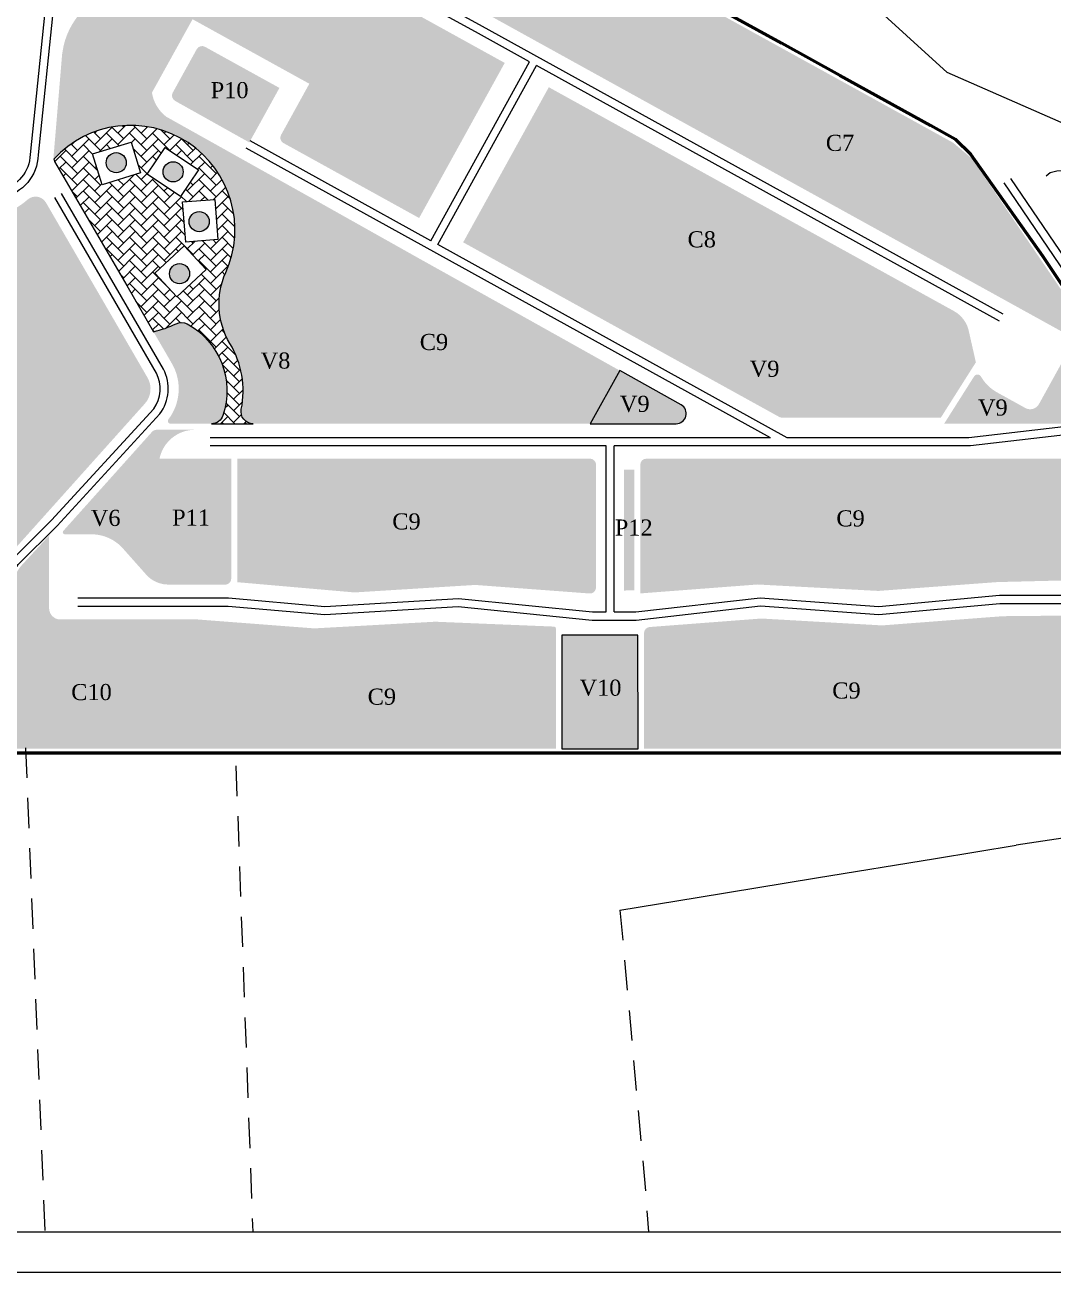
# Model space of a CAD drawing. Header units: millimetres. Extents: x 4297 to 8160, y 446 to 1634.
# Drawn here: x 7332.8 to 7588.2, y 445.6 to 755.3 of the extents above; entities that cross this region are included whole.
import ezdxf

# ---------------------------------------------------------------- set-up
doc = ezdxf.new("R2010")
doc.units = ezdxf.units.MM
doc.header["$LTSCALE"] = 0.1
for name, color, linetype, lineweight in [('1_CARTIGLIO', 7, 'Continuous', 9), ('4_ RETINO PARCHEGGIO', 4, 'Continuous', 9), ('4_AREA DI PROGETTO', 1, 'Continuous', 50), ('4_NEGOZI', 1, 'Continuous', 9), ('4_PIAZZA', 251, 'Continuous', 9), ('4_PISTACICL', 30, 'Continuous', 20), ('4_RETINO VERDE PUBBLICO', 3, 'Continuous', 9), ('4_STRADE ESISTENTI', 251, 'Continuous', 20), ('4L - Strade', 10, 'Continuous', 20), ('_mu 1.5', 242, 'Continuous', 9), ('_mu 2', 1, 'Continuous', 9), ('_mu 3', 18, 'Continuous', 9)]:
    doc.layers.add(name, color=color, linetype=linetype, lineweight=lineweight)
doc.layers.add('4L - Scritte', color=7, linetype='Continuous')
doc.layers.add('_mu 0.5', color=7, linetype='Continuous', lineweight=9, true_color=0xff5cff)
doc.styles.add('ROUND', font='times.ttf')

msp = doc.modelspace()

# ---------------------------------------------------------------- hatches: boundary and pattern name
at = {"layer": '4_ RETINO PARCHEGGIO', "ltscale": 5, "transparency": 33554687}
h = msp.add_hatch(color=256, dxfattribs=at)
h.dxf.hatch_style = 1
edge = h.paths.add_edge_path()
edge.add_line((7377.498650273753, 749.849805000761), (7396.005552136563, 739.6342999501453))
edge.add_line((7396.005552136563, 739.6342999501453), (7389.720300523528, 728.2517001075265))
edge.add_line((7389.720300523528, 728.2517001075265), (7389.672496429892, 728.1662618590849))
edge.add_line((7389.672496429892, 728.1662618590849), (7388.516061359325, 726.0994140360027))
edge.add_line((7388.516061359325, 726.0994140360027), (7370.072892330371, 736.4186679449197))
edge.add_arc((7370.80531532881, 737.7276968030272), 1.500000000000163, 151.0933689034884, 240.7722752313266, ccw=False)
edge.add_line((7369.492202445748, 738.4527723551853), (7371.124398558729, 741.4086818976538))
edge.add_line((7371.124398558729, 741.4086818976538), (7373.783253608758, 746.2238722733211))
edge.add_line((7373.783253608758, 746.2238722733211), (7375.460660242378, 749.2616581346484))
edge.add_arc((7376.773773125439, 748.5365825824888), 1.500000000000096, 61.102025606911184, 151.0933689034184, ccw=False)
h = msp.add_hatch(color=256, dxfattribs=at)
h.dxf.hatch_style = 1
edge = h.paths.add_edge_path()
edge.add_line((7384.019903958818, 647.5484676230882), (7359.519903958813, 647.5484676230329))
edge.add_line((7359.519903958813, 647.5484676230329), (7359.519903958865, 624.5484676230772))
edge.add_line((7359.519903958865, 624.5484676230772), (7366.019903958863, 624.5484676230915))
edge.add_line((7366.019903958863, 624.5484676230915), (7366.019903958881, 617.8553260372702))
edge.add_arc((7367.519903958881, 617.8553260372735), 1.5, 180.0000000001259, 261.0857830828269)
edge.add_line((7367.287470669872, 616.3734438671396), (7368.449637114913, 616.2828547178093))
edge.add_line((7368.449637114913, 616.2828547178093), (7382.519903958882, 616.2828547178101))
edge.add_arc((7382.519903958882, 617.7828547178098), 1.499999999999659, 270, 360.0000000000174)
edge.add_line((7384.019903958882, 617.7828547178102), (7384.019903958818, 647.5484676230882))
h = msp.add_hatch(color=256, dxfattribs=at)
h.dxf.hatch_style = 1
h.paths.add_polyline_path([(7481.655050364844, 644.817254064547), (7481.655050364913, 614.8158608210357), (7484.155050364842, 614.8399550446155), (7484.155050364845, 644.817254064547)])
at = {"layer": '4_NEGOZI', "transparency": 33554687}
h = msp.add_hatch(color=256, dxfattribs=at)
h.dxf.hatch_style = 1
edge = h.paths.add_edge_path()
edge.add_arc((7355.460715941119, 721.0604578890309), 2.500000000000057, 0, 360)
h = msp.add_hatch(color=256, dxfattribs=at)
h.dxf.hatch_style = 1
edge = h.paths.add_edge_path()
edge.add_arc((7369.579887289359, 718.7942389110133), 2.500000000000057, 0, 360)
h = msp.add_hatch(color=256, dxfattribs=at)
h.dxf.hatch_style = 1
edge = h.paths.add_edge_path()
edge.add_arc((7376.064216166871, 706.4279377288105), 2.500000000000057, 0, 360)
h = msp.add_hatch(color=256, dxfattribs=at)
h.dxf.hatch_style = 1
edge = h.paths.add_edge_path()
edge.add_arc((7371.189738036965, 693.5020754071404), 2.500000000000057, 0, 360)
at = {"layer": '4_PIAZZA', "ltscale": 5}
h = msp.add_hatch(dxfattribs=at)
h.set_pattern_fill('AR-HBONE', color=256, scale=0.02)
h.set_pattern_definition([(45, (2775.228076161548, 24.36612097440775), (2.842170943040401e-16, 2.873681958742129), [6.096, -2.032]), (135, (2776.664916161547, 25.80296097440775), (2.842170943040401e-16, 2.873681958742129), [6.096, -2.032])])
h.paths.add_polyline_path([(7339.926642318244, 721.9561387916862, 0.07631810092739816), (7340.148161021382, 721.3909929988188), (7346.487967410582, 710.468338852647), (7358.060835037857, 690.5298071669657), (7364.697203409572, 679.0962156562979, 0.05806032313045591), (7370.363123283947, 681.0795943558883, -0.2435588934161853), (7373.121292146421, 681.0103465763025, -0.3628688184035615), (7381.982906425633, 658.2774200947182, -0.3220664093781134), (7379.139467216841, 656.2338998205382), (7389.469305255045, 656.2338998205382, -0.4733454822251356), (7386.527679923276, 659.822831401869, 0.1865596376718457), (7383.697725152998, 676.1828511900375, -0.245570464210899), (7382.667672184899, 693.7545629472583, 0.8513921095231218)])
h.paths.add_polyline_path([(7351.956835627053, 715.5893084359691), (7349.581182193044, 723.2284360537982), (7359.13009171533, 726.1980028463097), (7361.50574514934, 718.5588752284809)], flags=16)
h.paths.add_polyline_path([(7363.132059157523, 718.2458691470214), (7367.623373938878, 724.8661479579769), (7375.898722452573, 719.2520044812833), (7371.407407671218, 712.631725670328)], flags=16)
h.paths.add_polyline_path([(7371.946027169304, 711.3215449633354), (7379.922258529537, 711.9377699936915), (7380.692539817483, 701.9674807934005), (7373.64356266285, 701.4228932601513), (7372.716308457249, 701.3512557630443)], flags=16)
h.paths.add_polyline_path([(7372.343738537539, 700.4277449607505), (7377.798621576927, 694.5758861939483), (7370.483798118425, 687.7572823947137), (7365.028915079037, 693.6091411615158)], flags=16)
at = {"layer": '4_RETINO VERDE PUBBLICO', "transparency": 33554687}
h = msp.add_hatch(color=256, dxfattribs=at)
h.dxf.hatch_style = 1
h.paths.add_polyline_path([(7404.886292608734, 711.7835082094992), (7386.380957973823, 722.1375447889684), (7367.875623335053, 732.4915813705966, -0.1914033368188524), (7364.323114350023, 738.4589723896191), (7342.393704751205, 750.1695211511075), (7342.017986685572, 748.0736222265358), (7339.884850318838, 722.5615438624096, 0.0762973070990635), (7339.926642318244, 721.9561387916858, -0.8513921095231247), (7382.667672184899, 693.7545629472585, 0.2455704642109054), (7383.697725152998, 676.1828511900374, -0.1865596376718404), (7386.527679923276, 659.8228314018693, 0.4733454822253498), (7389.469305255046, 656.2338998205382), (7440.679871583731, 656.2338998205151), (7389.74955064485, 684.730245139794)])
h.paths.add_polyline_path([(7373.121292146421, 681.0103465763024, 0.2435588934162195), (7370.363123283947, 681.0795943558882, -0.05806032313045541), (7364.697203409572, 679.0962156562979), (7369.292125118803, 671.1797687527837, -0.3029275124612386), (7368.427306621311, 657.3334581458063, 0.620509447274463), (7368.97217601498, 656.2338998205151), (7379.139467216841, 656.2338998205382, 0.3220664093781045), (7381.982906425633, 658.2774200947181, 0.3628688184035602)])
at = {"layer": '4_RETINO VERDE PUBBLICO', "ltscale": 5, "transparency": 33554687}
h = msp.add_hatch(color=256, dxfattribs=at)
h.dxf.hatch_style = 1
edge = h.paths.add_edge_path()
edge.add_line((7284.015682759549, 699.0578779050627), (7325.899399337264, 708.0614760724809))
edge.add_arc((7322.431669347452, 724.1929623250655), 16.49999999998696, 282.1320484406459, 311.7166998367514)
edge.add_arc((7335.407904311742, 709.6372992982195), 3.000000000001533, 30.132048440683093, 131.7166998367227, ccw=False)
edge.add_line((7338.00251660616, 711.1432830437021), (7363.238029765159, 667.6658066799955))
edge.add_arc((7358.481240558727, 664.904836479946), 5.499999999998773, -41.86795155935249, 30.13204844067201, ccw=False)
edge.add_line((7362.577007962226, 661.2340478213031), (7328.838806705548, 623.589868924079))
edge.add_arc((7328.094121723095, 624.2572850438327), 0.9999999999995197, 246.132048440505, 318.13204844060635, ccw=False)
edge.add_line((7327.689491588355, 623.3428046153598), (7278.472232249198, 645.1199642545647))
edge.add_arc((7278.876862383941, 646.0344446830411), 1.000000000004071, 174.1320484407229, 246.13204844044378, ccw=False)
edge.add_line((7277.882102225341, 646.1366808159501), (7283.231088054884, 698.1824482044811))
edge.add_arc((7284.225848213478, 698.0802120715732), 0.9999999999986016, 102.13204844067297, 174.1320484407493, ccw=False)
h = msp.add_hatch(color=256, dxfattribs=at)
h.dxf.hatch_style = 1
h.paths.add_polyline_path([(7599.609505391526, 675.7663277998223), (7585.191647840508, 696.9533933008971), (7578.864766210229, 685.4954014363045), (7593.671087702044, 677.3196369074394), (7584.728489225028, 661.124578016562, -0.4142135623731281), (7581.331508499637, 660.1445157984726), (7574.328239790072, 664.0115854101532, -0.1363710773486083), (7570.313346577642, 667.9484515722061, 0.5635088973469325), (7568.602912571347, 667.9832549822441), (7561.157360800684, 656.2338998204941), (7589.275340852698, 656.2338998204941, 0.6022594191255188)])
h = msp.add_hatch(color=256, dxfattribs=at)
h.dxf.hatch_style = 1
edge = h.paths.add_edge_path()
edge.add_line((7553.63151359212, 657.7338998204941), (7521.047011611995, 657.7338998204941))
edge.add_arc((7521.047011611995, 659.7338998204943), 2.000000000000227, 241.09336890207538, 270, ccw=False)
edge.add_line((7520.080244209074, 657.9830826431023), (7494.181352256383, 672.2839501665296))
edge.add_line((7494.181352256408, 672.2839501665737), (7501.915491479751, 686.2904875856699))
edge.add_line((7501.915491479751, 686.2904875856699), (7553.631513592053, 657.7338998205382))
h = msp.add_hatch(color=256, dxfattribs=at)
h.dxf.hatch_style = 1
h.paths.add_polyline_path([(7495.800342070271, 660.9156145840269), (7480.573107997814, 669.4355004278073), (7473.186597119077, 656.2338998205151), (7494.579637072872, 656.2338998205151, 0.7726946135063946)])
h = msp.add_hatch(color=256, dxfattribs=at)
h.dxf.hatch_style = 1
h.paths.add_polyline_path([(7359.519903958813, 647.5484676230518), (7366.204727063824, 647.5484676230664, -0.3559284842950549), (7375.019903958813, 654.7338998205151), (7365.478331763252, 654.7338998205151, 0.2131588370414564), (7364.361304289569, 654.235024000145), (7342.297266138525, 629.6165627776849, 0.6485887411721453), (7342.669608629752, 628.7828547178082), (7349.289637114912, 628.7828547178079, -0.2282099470447014), (7357.498033114826, 624.8305440131713), (7362.540602669765, 619.164054881699, 0.1901850656983885), (7367.287470669872, 616.3734438671396, -0.3693447778943965), (7366.019903958881, 617.8553260372702), (7366.019903958865, 624.5484676230915), (7359.519903958865, 624.5484676230773)])
h = msp.add_hatch(color=256, dxfattribs=at)
h.dxf.hatch_style = 1
h.paths.add_polyline_path([(7338.789637114914, 628.2828547178079, -0.184743146720652), (7338.917294623686, 628.6165627776846), (7332.002153498633, 621.1261838253415, 0.1078440644439282), (7330.003827216122, 617.602411390123), (7326.909206512678, 607.6343029275105), (7341.444933815531, 607.6345544662448, -0.392881407225903), (7338.789637114914, 610.2828547178102)])
h = msp.add_hatch(color=256, dxfattribs=at)
h.dxf.hatch_style = 1
h.paths.add_polyline_path([(7485.087192941503, 603.759371459863), (7466.155050364948, 603.759371459863), (7466.155050365001, 575.537764996685), (7466.272127413708, 575.537764996685), (7485.097136660685, 575.537764996685)])
at = {"layer": '_mu 0.5', "ltscale": 5, "transparency": 33554687}
h = msp.add_hatch(color=256, dxfattribs=at)
h.dxf.hatch_style = 1
edge = h.paths.add_edge_path()
edge.add_line((7574.790196770813, 647.5484676231414), (7613.20029486563, 647.5484676231391))
edge.add_arc((7615.199368992362, 637.4995451798941), 10.24583523362166, 35.60730459733759, 101.25120209309449, ccw=False)
edge.add_line((7623.52950496181, 643.4649432692967), (7632.786858786068, 629.8638043302828))
edge.add_line((7632.786858786068, 629.8638043302828), (7612.042433426318, 629.8638043289926))
edge.add_arc((7612.042433426319, 619.3638043289914), 10.50000000000125, 90.00000000000496, 141.6686708644056)
edge.add_line((7603.805841144389, 625.8759888765351), (7598.821814620446, 620.2791060598289))
edge.add_arc((7592.879058703356, 624.8785188814687), 7.514715310241106, 270.0257305010351, 322.2618187034294, ccw=False)
edge.add_line((7592.882433426333, 617.3638043289911), (7588.8541721601, 617.2647367447031))
edge.add_line((7588.8541721601, 617.2647367447031), (7583.841798689328, 617.1414667533896))
edge.add_line((7583.841798689328, 617.1414667533896), (7575.35613814105, 616.9327777344694))
edge.add_line((7575.35613814105, 616.9327777344694), (7574.790196770811, 616.9327777344694))
edge.add_line((7574.790196770811, 616.9327777344694), (7574.790196770811, 647.5484676231414))
h.paths.add_polyline_path([(7575.732283066797, 608.436756861233), (7629.000848353814, 608.9528510825163), (7630.483017358462, 592.7267263080249), (7630.40401735746, 589.0237263001464), (7629.928017357443, 585.894726308916), (7628.03179514351, 580.8111265929915), (7625.324151766005, 575.537764996685), (7575.732283066799, 575.537764996685)])
h.paths.add_polyline_path([(7326.909206512677, 607.6343029275105), (7375.522167490613, 607.6351441680223), (7375.519903958036, 575.5377649979765), (7316.946049682358, 575.5418956725294)])
at = {"layer": '_mu 1.5', "ltscale": 5, "transparency": 33554687}
h = msp.add_hatch(color=256, dxfattribs=at)
h.dxf.hatch_style = 1
h.paths.add_polyline_path([(7404.886292612592, 711.7835082073403), (7389.74955064485, 684.7302451397934), (7440.679871583731, 656.2338998205151), (7473.186597119077, 656.2338998205151), (7480.573107997814, 669.4355004278074), (7457.561985362284, 682.3105988901448), (7431.042728259265, 697.0919011220725)])
h = msp.add_hatch(color=256, dxfattribs=at)
h.dxf.hatch_style = 1
edge = h.paths.add_edge_path()
edge.add_arc((7488.097136660686, 604.2523477361082), 1.500000000000211, 94.34891932643396, 179.999999999987)
edge.add_line((7486.597136660686, 604.2523477361085), (7486.597136660685, 575.5377649966846))
edge.add_line((7486.597136660685, 575.5377649966846), (7575.732283066799, 575.5377649966846))
edge.add_line((7575.732283066799, 575.5377649966846), (7575.732283066797, 608.436756861233))
edge.add_line((7575.732283066797, 608.436756861233), (7545.719704290987, 606.1496324833071))
edge.add_line((7545.719704290987, 606.1496324833071), (7515.735135237336, 607.8585229837669))
edge.add_line((7515.735135237336, 607.8585229837669), (7487.983391511638, 605.7480288655835))
edge = h.paths.add_edge_path()
edge.add_arc((7487.155050364841, 646.0484676231416), 1.499999999999091, 90.00000381967823, 180.0000000000217, ccw=False)
edge.add_line((7487.155050264842, 647.5484676231414), (7574.790196770811, 647.5484676231414))
edge.add_line((7574.790196770811, 647.5484676231414), (7574.790196770811, 616.9405175438948))
edge.add_line((7574.790196770811, 616.9405175438948), (7544.810897310735, 614.7152164702431))
edge.add_line((7544.810897310735, 614.7152164702431), (7514.793048941349, 616.3113295918689))
edge.add_line((7514.793048941349, 616.3113295918689), (7485.655050364842, 614.0956766704854))
edge.add_line((7485.655050364842, 614.0956766704854), (7485.655050364842, 646.0484676231414))
edge = h.paths.add_edge_path()
edge.add_line((7385.519903958818, 647.5484676231414), (7473.155050364856, 647.5484676231414))
edge.add_arc((7473.155050364859, 646.0484676231424), 1.499999999998977, 8.247980076703243e-11, 90.00000000010431, ccw=False)
edge.add_line((7474.655050364857, 646.0484676231446), (7474.655050364912, 615.575215168568))
edge.add_arc((7473.155050364913, 615.575215168564), 1.499999999999091, -94.27514318319402, 1.5199930203380063e-10, ccw=False)
edge.add_line((7473.043231203405, 614.0793888166382), (7445.362098132482, 616.1486671694179))
edge.add_line((7445.362098132482, 616.1486671694179), (7444.655050364911, 616.2015218931052))
edge.add_line((7444.655050364911, 616.2015218931052), (7414.655050364919, 614.3380121467586))
edge.add_line((7414.655050364919, 614.3380121467586), (7385.519903958886, 616.8825139417137))
edge.add_line((7385.519903958886, 616.8825139417137), (7385.519903958818, 647.5484676231414))
edge = h.paths.add_edge_path()
edge.add_line((7375.522167490615, 607.6351441680223), (7404.657902535539, 605.4082007549097))
edge.add_line((7404.657902535539, 605.4082007549097), (7434.704153902848, 607.0694104080147))
edge.add_line((7434.704153902848, 607.0694104080147), (7464.222049272948, 605.8548284003969))
edge.add_arc((7464.19359927431, 605.3556384590152), 0.4999999999991324, -9.117684385273606e-11, 86.73810856266613, ccw=False)
edge.add_line((7464.693599274309, 605.3556384590144), (7464.693599274309, 575.537764997977))
edge.add_line((7464.693599274309, 575.537764997977), (7375.519922253639, 575.5377649966863))
edge.add_line((7375.519922253639, 575.5377649966863), (7375.522167490615, 607.6351441680223))
at = {"layer": '_mu 2'}
h = msp.add_hatch(color=256, dxfattribs=at)
h.dxf.hatch_style = 1
h.paths.add_polyline_path([(7494.181352256358, 672.2839501665507), (7501.915491479723, 686.2904875856854), (7532.554792080465, 669.3720580365728), (7553.631513592095, 657.7338998205151), (7560.332087504826, 657.7338998205151), (7569.045501159008, 671.4839877720399), (7567.371092235345, 678.8783942303661, 0.2293459462797135), (7563.597707498886, 684.2158244888561), (7515.450235120609, 710.8019280691711), (7462.933005546373, 739.8083217922278), (7441.656836934603, 701.2869722541665)])
edge = h.paths.add_edge_path()
edge.add_arc((7349.560189341073, 798.4050717378526), 3.499999999999299, 61.09336890205721, 176.4978295340423)
edge.add_line((7346.066725643299, 798.6188739649916), (7345.432348500227, 788.2533434012483))
edge.add_arc((7356.411805836088, 787.5813935445223), 10.99999999999785, 176.4978295340241, 228.8562912831443)
edge.add_arc((7340.949982749104, 769.8844438970059), 12.50000000000089, -2.942870255343678, 48.85629128314201, ccw=False)
edge.add_arc((7354.171461186322, 768.9892827124443), 0.7802599644827525, 161.0480699552215, 225.0843091127163)
edge.add_line((7353.620546522142, 768.436744347291), (7352.521431716865, 765.1566993198833))
edge.add_arc((7340.949982749108, 769.884443897004), 12.4999999999956, 301.5531510079413, 337.77655798649585, ccw=False)
edge.add_arc((7360.783635659488, 745.7912530276674), 18.90393584871015, 134.6812766475681, 166.6083480288327)
edge.add_line((7342.393704751205, 750.1695211511075), (7364.323114350023, 738.4589723896191))
edge.add_line((7364.323114350023, 738.4589723896191), (7374.421962582431, 756.6899498555387))
edge.add_line((7374.421962582431, 756.6899498555387), (7403.432025251432, 740.671153999965))
edge.add_line((7403.432025251432, 740.671153999965), (7396.422961580258, 727.9777294638742))
edge.add_arc((7397.736074463301, 727.2526539116836), 1.49999999999912, 151.0933689020485, 241.0933689021147)
edge.add_line((7397.010998911112, 725.93954102864), (7413.206057801985, 716.9969425516252))
edge.add_line((7413.206057801985, 716.9969425516252), (7430.714229575905, 707.3292685224202))
edge.add_line((7430.714229575905, 707.3292685224202), (7451.983112440154, 745.8472464250372))
edge.add_line((7451.983112440154, 745.8472464250372), (7434.474940666238, 755.5149204542455))
edge.add_line((7434.474940666238, 755.5149204542455), (7416.966768892322, 765.1825944834536))
edge.add_line((7416.966768892322, 765.1825944834536), (7377.573382404548, 786.9348610472015))
edge.add_line((7377.573382404548, 786.9348610472015), (7351.252032296185, 801.4690017982867))
at = {"layer": '_mu 2', "ltscale": 5, "transparency": 33554687}
h = msp.add_hatch(color=256, dxfattribs=at)
h.dxf.hatch_style = 1
edge = h.paths.add_edge_path()
edge.add_line((7459.501032220987, 776.5368700544848), (7475.780360509484, 767.5477396449885))
edge.add_line((7475.780360509484, 767.5477396449885), (7493.204262885781, 757.926597548265))
edge.add_line((7493.204262885781, 757.926597548265), (7482.569821453654, 738.6676085969546))
edge.add_line((7482.569821453654, 738.6676085969546), (7465.145919077358, 748.288750693679))
edge.add_line((7465.145919077358, 748.288750693679), (7447.111302728325, 758.2471172413473))
edge.add_line((7447.111302728325, 758.2471172413473), (7457.462843785754, 775.948832723631))
edge.add_arc((7458.775956668797, 775.2237571714396), 1.500000000000301, 61.09336890207487, 151.0933689020387, ccw=False)
at = {"layer": '_mu 3', "ltscale": 5, "transparency": 33554687}
h = msp.add_hatch(color=256, dxfattribs=at)
h.dxf.hatch_style = 1
h.paths.add_polyline_path([(7496.104565094889, 763.179049081069), (7482.569821453654, 738.6676085969548), (7530.71729383193, 712.0815050166407), (7578.864766210206, 685.4954014363284), (7585.191647839493, 696.9533933023716), (7568.107714930613, 722.0582609483586), (7563.407736469675, 726.0155387843043), (7557.383166303039, 729.3421899783407), (7544.252037472816, 736.5929455001249), (7531.116450245115, 743.835626853051), (7522.359392092743, 748.6640810886496), (7513.602333938674, 753.4925353251845)])
edge = h.paths.add_edge_path()
edge.add_arc((7349.301634970509, 842.8333756920223), 0.9999999999999405, 62.26275050135933, 180.046896473178)
edge.add_line((7348.301635305479, 842.8325571942491), (7348.306352460981, 837.0693723979605))
edge.add_line((7348.306352460981, 837.0693723979605), (7347.631564799375, 827.1244835068949))
edge.add_line((7347.631564799375, 827.1244835068949), (7347.158455297725, 818.4776197941139))
edge.add_line((7347.158455297725, 818.4776197941139), (7346.944477695588, 814.5248081525837))
edge.add_arc((7348.442284726802, 814.4437273457855), 1.499999999994641, 176.9014311523429, 241.0933689022081)
edge.add_line((7347.717209174617, 813.130614462745), (7356.517888085285, 808.2710496810703))
edge.add_line((7356.517888085285, 808.2710496810703), (7365.271972235148, 803.4372136256588))
edge.add_line((7365.271972235148, 803.4372136256588), (7374.026056385022, 798.6033775702399))
edge.add_line((7374.026056385022, 798.6033775702399), (7382.780140532762, 793.769541516001))
edge.add_line((7382.780140532762, 793.769541516001), (7391.527328229279, 788.9395135488223))
edge.add_line((7391.527328229279, 788.9395135488223), (7395.904371172758, 786.5225950415212))
edge.add_line((7395.904371172758, 786.5225950415212), (7400.281414116238, 784.1056765342196))
edge.add_line((7400.281414116238, 784.1056765342196), (7409.03550000326, 779.2718395195831))
edge.add_line((7409.03550000326, 779.2718395195831), (7417.789585889254, 774.4380025055127))
edge.add_line((7417.789585889254, 774.4380025055127), (7426.543671777177, 769.6041654903772))
edge.add_line((7426.543671777177, 769.6041654903772), (7444.051843551034, 759.9364914612062))
edge.add_line((7444.051843551034, 759.9364914612062), (7457.585008513621, 784.4450729588185))
edge.add_line((7457.585008513621, 784.4450729588185), (7431.18023416265, 799.0290096656346))
edge.add_line((7431.18023416265, 799.0290096656346), (7422.570243644084, 803.7832800031022))
edge.add_line((7422.570243644084, 803.7832800031022), (7409.439114813646, 811.0340355250049))
edge.add_line((7409.439114813646, 811.0340355250049), (7396.306335414453, 818.2857024590719))
edge.add_line((7396.306335414453, 818.2857024590719), (7387.552251266391, 823.1195385134907))
edge.add_line((7387.552251266391, 823.1195385134907), (7378.798167116841, 827.953374568728))
edge.add_line((7378.798167116841, 827.953374568728), (7370.044082967289, 832.7872106239671))
edge.add_line((7370.044082967289, 832.7872106239671), (7355.802971970704, 840.6508768426088))
edge.add_line((7355.802971970704, 840.6508768426088), (7349.767052535724, 843.7184669246017))

# ---------------------------------------------------------------- linework, layer by layer
at = {"layer": '1_CARTIGLIO'}
for p, q in [((7561.94707508917, 743.4321585061298, 218.0638), (7541.713075089466, 761.9321585061298, 218.0638)), ((7591.595075089452, 730.4471585067258, 218.1884000000001), (7561.94707508917, 743.4321585061298, 218.0638)), ((7332.908075089757, 575.77915850608), (7333.205075089542, 568.2871585064613)), ((7385.533075089758, 563.7761585055896), (7385.25907508978, 571.272158505863)), ((7333.408075089757, 563.2911585061829), (7333.705075089541, 555.79515850591)), ((7385.986075089501, 551.2831585058047), (7385.71307508969, 558.7791585060813)), ((7559.033075089754, 548.2601585057605), (7579.088075089694, 551.5411585061852)), ((7333.900075089607, 550.7991585065638), (7334.205075089541, 543.3071585060134)), ((7529.423075089655, 543.42015850591), (7559.033075089754, 548.2601585057605)), ((7386.439075089716, 538.7911585061856), (7386.166075089439, 546.2871585064586)), ((7499.814075089713, 538.580158506059), (7529.423075089655, 543.42015850591)), ((7334.400075089612, 538.3111585057377), (7334.697075089396, 530.8151585054616)), ((7480.611075089503, 535.4401585054629), (7499.814075089713, 538.580158506059)), ((7386.892075089459, 526.2991585065633), (7386.619075089648, 533.79515850591)), ((7480.611075089503, 535.4401585054629), (7481.291075089435, 527.9711585058858)), ((7334.900075089611, 525.8191585061181), (7335.197075089396, 518.3261585063347)), ((7387.345075089674, 513.8071585060115), (7387.072075089397, 521.3031585062877)), ((7481.744075089649, 522.9901585062062), (7482.416075089437, 515.5221585058653)), ((7335.39207508946, 513.3301585060563), (7335.689075089716, 505.8341585057829)), ((7387.791075089441, 501.3151585054629), (7387.525075089612, 508.8111585057359)), ((7482.869075089651, 510.5411585061856), (7483.548075089654, 503.0721585066085)), ((7335.892075089459, 500.8381585055076), (7336.189075089716, 493.3461585058863)), ((7388.244075089649, 488.8261585063328), (7387.978075089821, 496.3191585061168)), ((7484.002075089566, 498.0921585061619), (7484.681075089567, 490.6231585056557)), ((7336.392075089459, 488.3501585056106), (7336.689075089716, 480.8541585062667)), ((7388.697075089398, 476.3341585057815), (7388.431075089569, 483.8261585063319)), ((7485.134075089782, 485.6431585061382), (7485.806075089569, 478.1741585065643)), ((7336.884075089781, 475.858158505991), (7337.181075089571, 468.365158506208)), ((7389.150075089608, 463.8421585061619), (7388.877075089564, 471.3341585057833)), ((7486.259075089778, 473.1971585066103), (7486.939075089716, 465.7251585056115)), ((7337.38407508978, 463.3691585059323), (7337.68107508957, 455.8731585056562)), ((7389.449944627981, 455.5547956515506), (7389.330075089545, 458.8461585058863)), ((7487.322075089396, 460.7401585062062), (7487.662962118538, 455.5547956515506))]:
    msp.add_line(p, q, dxfattribs=at)
for points in [[(6477.835137272792, 1633.554795651551), (6477.835137272792, 445.5547956515506), (8159.835137272796, 445.5547956515506), (8159.835137272796, 1633.554795651551)], [(6487.835137272792, 1623.554795651551), (6487.835137272792, 455.5547956515506), (8149.835137272796, 455.5547956515506), (8149.835137272796, 1623.554795651551)]]:
    msp.add_lwpolyline(points, close=True, dxfattribs=at)
for points in [[(7725.798075089423, 669.8421585062474), (7723.127075089323, 671.7871585065436), (7714.892075089218, 676.236158506566), (7697.642075089206, 683.6111585065678), (7651.923075089402, 699.2721585059426), (7599.220075089428, 717.8221585066863), (7595.197075089149, 718.8221585066854), (7593.634075089548, 719.0451585059859), (7591.814075089459, 719.053158506375), (7589.166075089187, 718.9901585062839), (7587.502075089318, 718.5761585064197), (7586.478075089584, 717.6861585058132)], [(7725.79807508965, 669.8421585061224), (7723.12707508955, 671.7871585064299), (7714.892075089446, 676.2361585064523), (7697.642075089433, 683.6111585064427), (7651.923075089629, 699.2721585058289), (7599.220075089655, 717.8221585065726), (7595.197075089376, 718.8221585065717), (7593.634075089775, 719.0451585058722), (7591.814075089686, 719.0531585062499), (7589.166075089414, 718.9901585061702), (7587.502075089546, 718.5761585062946), (7586.990075089679, 718.1311585059971)], [(7630.977879223547, 559.36256367212), (7630.978075089822, 559.3611585064818), (7611.673075089654, 556.4511585063342), (7598.923075089484, 554.529158506054), (7579.088075089694, 551.5411585061852)]]:
    msp.add_lwpolyline(points, dxfattribs=at)
at = {"layer": '4_AREA DI PROGETTO', "ltscale": 5}
for points in [[(7631.476869208837, 593.0232885041531), (7631.017575088165, 599.457158507736), (7629.97903040388, 609.160600635895), (7627.673075089657, 617.3691585059314), (7618.423075089653, 637.7091585057824), (7613.20029486563, 647.5484676231391), (7610.283075089758, 653.1541585060804), (7600.247775818438, 676.0249540330085), (7585.675031540849, 697.8288018911254), (7567.830409868749, 723.0758733023015), (7563.961291084203, 726.8483516616869), (7557.737657435174, 730.2772493546571), (7535.246912154987, 742.6927721198529), (7520.71496182557, 750.7297955268546), (7496.555952351892, 764.071377240612), (7459.383083776424, 784.5982649811978), (7458.035053562036, 785.338078812325), (7431.776685929353, 799.8376187641385), (7427.577777640736, 802.267719183773), (7350.176416273329, 844.6308381924187), (7337.495153722874, 851.6359435045601)], [(7096.324491725513, 821.7601327450179), (7047.772947003396, 539.1601914981194), (7114.28307508826, 531.8771585076611), (7144.072075087902, 528.3421585075139), (7163.798075088161, 526.1971585079586), (7193.619075088153, 522.9631585068582), (7223.447075087901, 519.7251585069616), (7240.431075088073, 517.7641585077658), (7266.677575088081, 514.6761585073116), (7278.713075088196, 513.2601585071093), (7292.088075088199, 511.3031585076392), (7303.080797761381, 510.9738259168254), (7303.798575088126, 523.3166585075246), (7304.252075088069, 528.3931585074902), (7307.89257508805, 543.4026585071856), (7309.213075088198, 547.5331585071567), (7314.627075088069, 564.5061585073854), (7319.00308854238, 574.5377649979753), (7625.324151766005, 574.537764996685), (7628.813031780464, 580.1929556697235), (7630.912459192999, 585.7190155454175), (7631.404017357704, 589.0237263086372), (7631.462575088114, 591.0606585074711), (7631.476869208837, 593.0232885041531)]]:
    msp.add_lwpolyline(points, dxfattribs=at)
at = {"layer": '4_NEGOZI'}
for points in [[(7361.505745149339, 718.5588752284807), (7351.956835627053, 715.5893084359691), (7349.581182193044, 723.2284360537982), (7359.13009171533, 726.1980028463097), (7361.50574514934, 718.5588752284808)], [(7371.407407671218, 712.631725670328), (7363.132059157523, 718.2458691470214), (7367.623373938878, 724.8661479579769), (7375.898722452573, 719.2520044812833), (7371.407407671218, 712.631725670328)], [(7372.716308457249, 701.3512557630444), (7371.946027169304, 711.3215449633354), (7379.922258529537, 711.9377699936915), (7380.692539817483, 701.9674807934005), (7373.64356266285, 701.4228932601513), (7372.716308457249, 701.3512557630443)]]:
    msp.add_lwpolyline(points, dxfattribs=at)
for points in [[(7351.956835627053, 715.5893084359691), (7349.581182193044, 723.2284360537982), (7359.13009171533, 726.1980028463097), (7361.50574514934, 718.5588752284809), (7351.956835627053, 715.5893084359691)], [(7363.132059157523, 718.2458691470214), (7367.623373938878, 724.8661479579769), (7375.898722452573, 719.2520044812833), (7371.407407671218, 712.631725670328), (7363.132059157523, 718.2458691470214)], [(7371.946027169304, 711.3215449633354), (7379.922258529537, 711.9377699936915), (7380.692539817483, 701.9674807934005), (7373.64356266285, 701.4228932601513), (7372.716308457249, 701.3512557630443), (7371.946027169304, 711.3215449633354)], [(7370.483798118425, 687.7572823947137), (7377.798621576927, 694.5758861939483), (7372.343738537539, 700.4277449607505), (7365.028915079037, 693.6091411615158)], [(7372.343738537539, 700.4277449607505), (7377.798621576927, 694.5758861939483), (7370.483798118425, 687.7572823947137), (7365.028915079037, 693.6091411615158), (7372.343738537539, 700.4277449607505)]]:
    msp.add_lwpolyline(points, close=True, dxfattribs=at)
for centre in [(7355.460715941119, 721.0604578890309), (7369.579887289359, 718.7942389110133), (7376.064216166871, 706.4279377288105), (7371.189738036965, 693.5020754071404)]:
    msp.add_circle(centre, 2.500000000000057, dxfattribs=at)
at = {"layer": '4_PIAZZA', "ltscale": 5}
msp.add_lwpolyline([(7339.926642318244, 721.9561387916862, 0.07631810092739816), (7340.148161021382, 721.3909929988188), (7346.487967410582, 710.468338852647), (7358.060835037857, 690.5298071669657), (7364.697203409572, 679.0962156562979, 0.05806032313045591), (7370.363123283947, 681.0795943558883, -0.2435588934161853), (7373.121292146421, 681.0103465763025, -0.3628688184035615), (7381.982906425633, 658.2774200947182, -0.3220664093781134), (7379.139467216841, 656.2338998205382), (7389.469305255045, 656.2338998205382, -0.4733454822251356), (7386.527679923276, 659.822831401869, 0.1865596376718457), (7383.697725152998, 676.1828511900375, -0.245570464210899), (7382.667672184899, 693.7545629472583, 0.8513921095231218), (7339.926642318244, 721.9561387916862, 0.07631810092739816)], format="xyb", close=True, dxfattribs=at)
at = {"layer": '4_PISTACICL'}
for points in [[(7054.633407884273, 543.6215389771653), (7236.331917245023, 523.9553096573726), (7281.524493753908, 519.0638684655717), (7290.829540375636, 518.0867379884701, 0.2764612249446981), (7301.675012473303, 530.7295528296283), (7306.185394696144, 545.6884117270438), (7317.524464384422, 582.2127833219423), (7325.83392247388, 608.9784478213344), (7329.298243507629, 617.9016803454792, -0.1129694760891347), (7331.126015973706, 621.2455411718779), (7340.778183082238, 630.9189658949875), (7366.312126679237, 658.6818299232901, 0.2827379449538814), (7367.209456337674, 669.7878002261833), (7341.894435047788, 713.4022586619233)], [(7054.848621950004, 545.6099259882653), (7236.547131310754, 525.9436966684726), (7281.736537888734, 521.0525985757336), (7290.786767993684, 520.1022265873031, 0.2727297887671009), (7299.666228973032, 530.9953829555541), (7304.272902632895, 546.2735961667041), (7315.61439414951, 582.805768732982), (7323.944409194103, 609.6376494113744), (7327.401201039654, 618.5414886124528, -0.1120583304323632), (7329.670701061747, 622.6185645774045), (7339.333665661934, 632.3028105722086), (7364.760278009708, 659.9489741438462, 0.2777829808975134), (7365.45043131209, 668.8342626818774), (7340.164693518175, 712.398269498269)]]:
    msp.add_lwpolyline(points, format="xyb", dxfattribs=at)
at = {"layer": '4_RETINO VERDE PUBBLICO'}
msp.add_lwpolyline([(7495.800342070271, 660.9156145840269), (7480.573107997814, 669.4355004278073), (7473.186597119077, 656.2338998205151), (7494.579637072872, 656.2338998205151, 0.7726946135063946), (7495.800342070271, 660.9156145840269)], format="xyb", close=True, dxfattribs=at)
msp.add_lwpolyline([(7485.087192941503, 603.759371459863), (7466.155050364948, 603.759371459863), (7466.155050365001, 575.537764996685), (7466.272127413708, 575.537764996685), (7485.097136660685, 575.537764996685), (7485.087192941503, 603.759371459863)], close=True, dxfattribs=at)
at = {"layer": '4_STRADE ESISTENTI'}
for points in [[(7575.978947783293, 716.0546877006548), (7606.988704703675, 670.485798653189)], [(7577.632414109505, 717.1798761773473), (7608.895254244134, 671.2390809282489)]]:
    msp.add_lwpolyline(points, dxfattribs=at)
at = {"layer": '4L - Strade'}
for p, q in [((7433.588847801563, 701.6775187484367), (7388.718137256985, 726.4605757992571)), ((7517.995263026662, 652.7732593679164), (7387.751180949947, 724.7098629443665)), ((7522.131954592647, 652.773259367916), (7435.339560656454, 700.7105624413987)), ((7477.15505036488, 609.4837317429979), (7477.15505036488, 650.7732593679161)), ((7479.15505036488, 609.4837317429979), (7479.15505036488, 650.7732593679161))]:
    msp.add_line(p, q, dxfattribs=at)
for points in [[(7575.864419551601, 683.4423766826102), (7517.987999518967, 715.3978231787698), (7445.696939162495, 755.312059582288), (7342.558333761843, 811.5652597804846)], [(7458.152225761291, 746.1504915607861), (7444.734756992733, 753.5587107475601), (7342.466938997472, 809.3369716341842)], [(7433.588847801563, 701.6775187484368), (7458.152295813922, 746.1506183938604)], [(7435.339560656454, 700.7105624413988), (7459.903078721443, 745.1837889198965)], [(7574.897716920858, 681.6915237408368), (7517.021296888224, 713.6469702369965), (7459.903078721443, 745.1837889198965)], [(7603.690334264876, 656.9974783097955), (7567.332578251464, 652.7732593679161), (7522.131954592647, 652.7732593679161)], [(7603.457722231662, 654.876696536692), (7567.687995079944, 650.7732593679161), (7479.15505036488, 650.7732593679161)], [(7517.995263026662, 652.7732593679161), (7378.773868430056, 652.7732593679161)], [(7477.15505036488, 650.7732593679161), (7378.773868430056, 650.7732593679161)], [(7479.15505036488, 609.4837317429979), (7484.551483197822, 609.4837317429979), (7515.44991965896, 612.9978675295454), (7544.92795703008, 610.86258413699), (7574.875990997135, 613.6220019229881), (7620.420713584251, 613.6220019229881)], [(7345.930130353448, 612.9589382496348), (7383.383814855353, 612.9589382496347), (7407.324778442437, 610.8585338615258), (7440.462842876603, 612.8409582577513), (7473.8180466264, 609.4837317429979), (7477.15505036488, 609.4837317429979)], [(7345.930130353448, 610.9589382496347), (7383.296250370018, 610.9589382496347), (7407.296947293732, 608.8532932970884), (7440.422154460593, 610.8349485306965), (7473.717649498598, 607.4837317429979), (7484.664849611107, 607.4837317429979), (7515.491028711366, 610.9896495675127), (7544.947593497779, 608.8559215720464), (7574.967936457787, 611.6220019229881), (7620.420713584251, 611.6220019229881)]]:
    msp.add_lwpolyline(points, dxfattribs=at)
for points in [[(7339.920891576096, 760.741990452631), (7336.074281005914, 722.9859935506487, -0.3439578452618753), (7327.207252163991, 712.3885230389875), (7286.513795084966, 703.021567229465, 0.3362947159709961), (7280.344084266764, 697.8710183286694), (7275.338313781311, 652.969486908346), (7272.562963348098, 628.0747209494565), (7268.373832649664, 608.7837401993909), (7254.605729375878, 569.3319536195588, -0.3128060796375571), (7246.961908759105, 564.4113574339625), (7181.415261264332, 570.8728517824876, 0.1363844706507145), (7172.865581370131, 569.1346451595015), (7166.984827109746, 565.7435186402772, -0.1199294433176218), (7155.001543293835, 565.6892973274461), (7099.728960507437, 571.6095970642576), (7077.331800768315, 573.964868623734), (7058.754886632771, 575.9184054996481)], [(7337.931191159375, 760.9447026912808), (7334.077415076325, 723.1183734599244, -0.3463251921227409), (7326.773684623525, 714.3410235479472), (7286.228925286818, 705.0082954811934, 0.3340879527298377), (7278.368348844487, 698.1998095103868), (7273.461802745594, 654.1883162817381)]]:
    msp.add_lwpolyline(points, format="xyb", dxfattribs=at)

# ---------------------------------------------------------------- texts
at = {"layer": '4L - Scritte', "char_height": 4, "attachment_point": 1, "style": 'ROUND'}
for s, insert in [('P10', (7378.926213877682, 741.0852002751012)), ('C7', (7531.764919764738, 727.9852269488133)), ('C8', (7497.408549784014, 704.0386170222121)), ('C9', (7430.867892656779, 678.539986283527)), ('V8', (7391.335198218305, 673.9231580136648)), ('V9', (7512.848649606662, 671.8956148463276)), ('V9', (7480.594238108079, 663.1823248768233)), ('V9', (7569.558228017391, 662.2581880618745)), ('P11', (7369.336108170383, 634.9299049740064)), ('V6', (7349.139581279342, 634.8517937770989)), ('C9', (7424.044632853335, 633.9786549588678)), ('P12', (7479.332595219343, 632.4554088587865)), ('C9', (7534.379540140212, 634.7350754544502)), ('C10', (7344.271136419008, 591.5950320191403)), ('V10', (7470.576465062199, 592.6801853143729)), ('C9', (7533.360280915109, 591.9866341134184)), ('C9', (7417.929071091419, 590.4599045522962))]:
    msp.add_mtext_dynamic_manual_height_columns(s, width=2.297047011030372, gutter_width=12.5, heights=[0], dxfattribs=dict(at, insert=insert))

doc.saveas('drawing.dxf')
